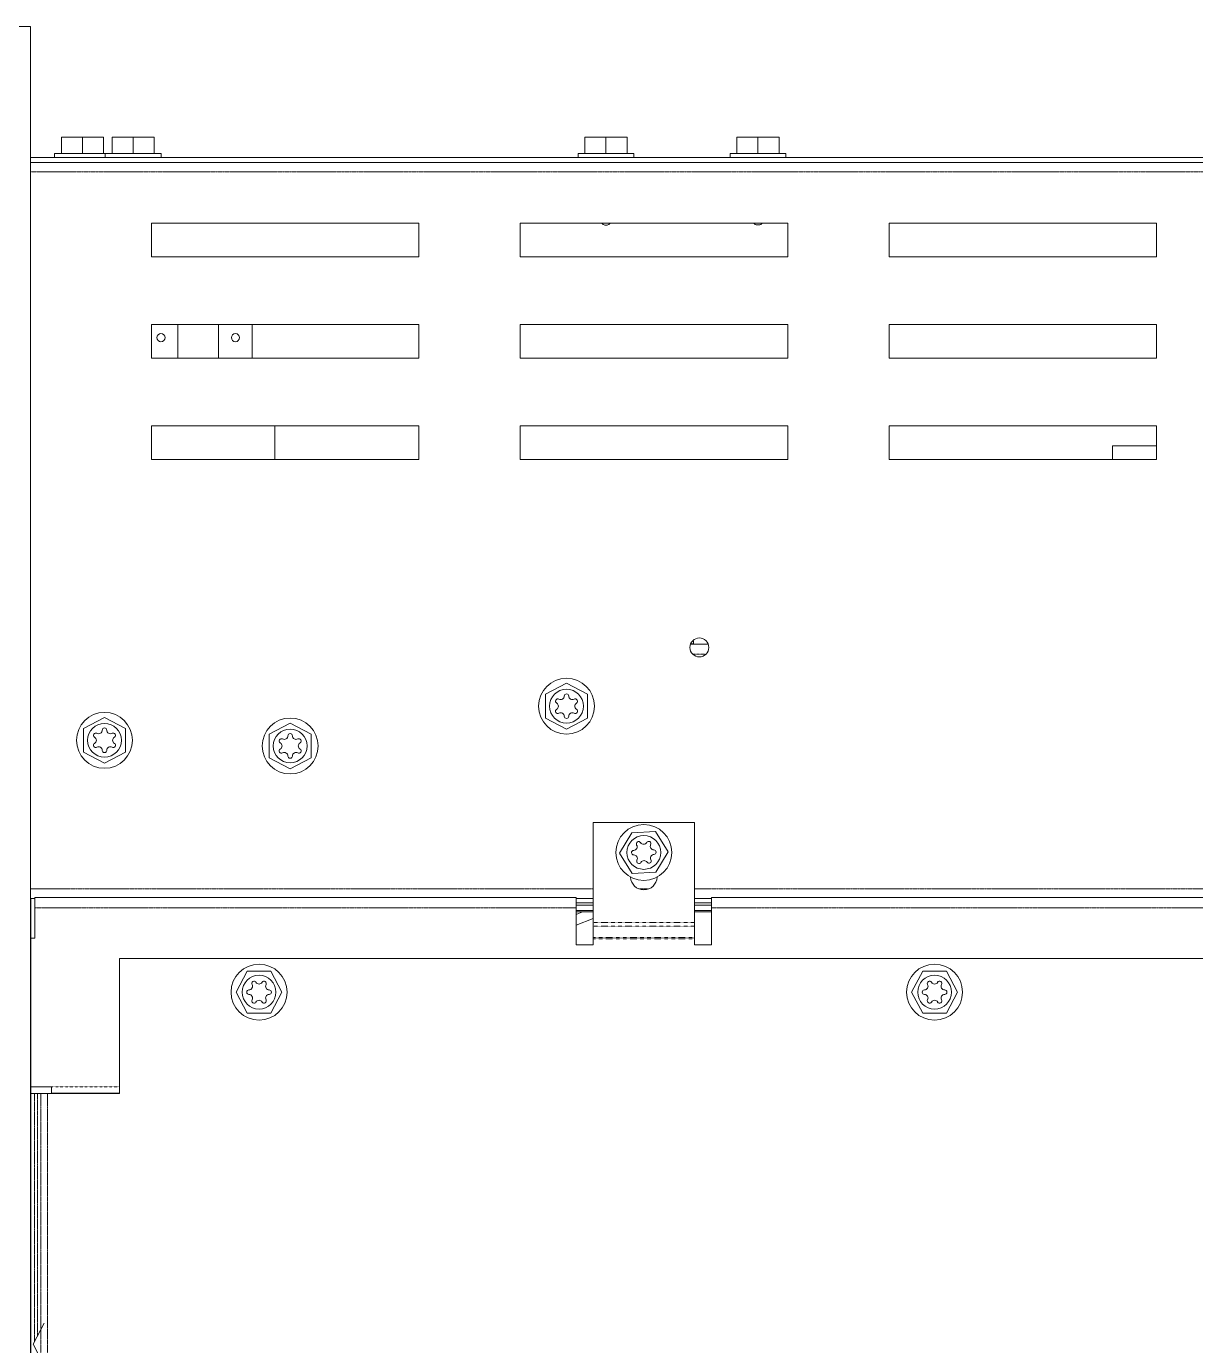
# Model space of a CAD drawing. Header units: millimetres. Extents: x 60499 to 556746, y 248297 to 497145.
# Drawn here: x 277950 to 285217, y 456842 to 465045 of the extents above; entities that cross this region are included whole.
import ezdxf

# ---------------------------------------------------------------- set-up
doc = ezdxf.new("R2010")
doc.units = ezdxf.units.MM
doc.linetypes.add('PHANTOM', pattern=[20, 10, -2, 2, -2, 2, -2])

msp = doc.modelspace()

# ---------------------------------------------------------------- linework, layer by layer
at = {"color": 7, "lineweight": 13, "ltscale": 0.03937}
for p, q in [((276934.4, 465045.2), (277975.8, 465045.2)), ((277975.8, 465044.4), (276934.4, 465044.4)), ((277975.8, 443785.6), (277975.8, 465044.4)), ((277975.8, 464229.2), (289581.2, 464229.2)), ((277975.8, 464199.4), (289581.2, 464199.4)), ((280389.4, 463821.5), (278726.5, 463821.5)), ((281019.3, 463821.5), (282682.1, 463821.5)), ((284974.8, 463821.5), (283312, 463821.5)), ((278726.5, 463611.5), (280389.4, 463611.5)), ((282682.1, 463611.5), (281019.3, 463611.5)), ((283312, 463611.5), (284974.8, 463611.5)), ((280389.4, 463191.6), (278726.5, 463191.6)), ((282682.1, 463191.6), (281019.3, 463191.6)), ((284974.8, 463191.6), (283312, 463191.6)), ((278726.5, 462981.7), (280389.4, 462981.7)), ((281019.3, 462981.7), (282682.1, 462981.7)), ((283312, 462981.7), (284974.8, 462981.7)), ((280389.4, 462561.8), (278726.5, 462561.8)), ((282682.1, 462561.8), (281019.3, 462561.8)), ((284974.8, 462561.8), (283312, 462561.8)), ((278726.5, 462351.8), (280389.4, 462351.8)), ((281019.3, 462351.8), (282682.1, 462351.8)), ((283312, 462351.8), (284974.8, 462351.8)), ((281367.8, 459627.5), (278001.8, 459627.5)), ((288926.2, 459627.5), (282207.6, 459627.5)), ((277976.6, 459377.4), (277976.6, 443671.7)), ((278529.5, 459249.8), (278529.5, 458409.9)), ((278529.5, 459249.8), (293946.7, 459249.8))]:
    msp.add_line(p, q, dxfattribs=at)
at = {"color": 7, "lineweight": 13, "ltscale": 2.5e-05}
for p, q in [((277975.8, 465044.4), (277975.8, 465045.2)), ((278150.4, 464230.1), (278150.4, 464229.2)), ((278192.4, 464230.1), (278192.4, 464229.2)), ((278193.7, 464230.1), (278193.7, 464229.2)), ((278229.6, 464229.2), (278229.6, 464230.1)), ((278298.2, 464230.1), (278298.2, 464229.2)), ((278319.2, 464229.2), (278319.2, 464230.1)), ((278373.1, 464230.1), (278373.1, 464229.2)), ((278402.7, 464230.1), (278402.7, 464229.2)), ((278408.9, 464229.2), (278408.9, 464230.1)), ((282349.5, 464230.1), (282349.5, 464229.2)), ((282391.5, 464230.1), (282391.5, 464229.2)), ((282392.8, 464230.1), (282392.8, 464229.2)), ((282428.7, 464229.2), (282428.7, 464230.1)), ((282497.3, 464230.1), (282497.3, 464229.2)), ((282518.3, 464229.2), (282518.3, 464230.1)), ((282572.2, 464230.1), (282572.2, 464229.2)), ((282601.9, 464230.1), (282601.9, 464229.2)), ((282608, 464229.2), (282608, 464230.1)), ((282645.1, 464230.1), (282645.1, 464229.2))]:
    msp.add_line(p, q, dxfattribs=at)
at = {"color": 7, "lineweight": 13, "ltscale": 0.0039}
for p, q in [((278167.2, 464356.5), (278298.2, 464356.5)), ((278298.2, 464356.5), (278429.2, 464356.5)), ((278482.2, 464356), (278613.2, 464356)), ((278613.2, 464356), (278744.2, 464356)), ((281421.5, 464356), (281552.5, 464356)), ((281552.5, 464356), (281683.6, 464356)), ((282366.3, 464356.5), (282497.3, 464356.5)), ((282497.3, 464356.5), (282628.4, 464356.5))]:
    msp.add_line(p, q, dxfattribs=at)
at = {"color": 7, "lineweight": 13, "ltscale": 0.003}
for p, q in [((278167.2, 464255.7), (278167.2, 464356.5)), ((278298.2, 464255.7), (278298.2, 464356.5)), ((278429.2, 464255.7), (278429.2, 464356.5)), ((278482.2, 464255.3), (278482.2, 464356)), ((278613.2, 464255.3), (278613.2, 464356)), ((278744.2, 464255.3), (278744.2, 464356)), ((281421.5, 464255.3), (281421.5, 464356)), ((281552.5, 464255.3), (281552.5, 464356)), ((281683.6, 464255.3), (281683.6, 464356)), ((282366.3, 464255.7), (282366.3, 464356.5)), ((282497.3, 464255.7), (282497.3, 464356.5)), ((282628.4, 464255.7), (282628.4, 464356.5))]:
    msp.add_line(p, q, dxfattribs=at)
at = {"color": 7, "lineweight": 13, "ltscale": 0.000762}
for p, q in [((278124.4, 464230.1), (278124.4, 464255.7)), ((278439.3, 464229.6), (278439.3, 464255.3)), ((278787, 464229.6), (278787, 464255.3)), ((281378.7, 464229.6), (281378.7, 464255.3)), ((281726.4, 464229.6), (281726.4, 464255.3)), ((282323.5, 464230.1), (282323.5, 464255.7)), ((282671.2, 464230.1), (282671.2, 464255.7))]:
    msp.add_line(p, q, dxfattribs=at)
at = {"color": 7, "lineweight": 13, "ltscale": 0.01035}
for p, q in [((278124.4, 464255.7), (278472.1, 464255.7)), ((278439.3, 464255.3), (278787, 464255.3)), ((281378.7, 464255.3), (281726.4, 464255.3)), ((282323.5, 464255.7), (282671.2, 464255.7))]:
    msp.add_line(p, q, dxfattribs=at)
at = {"color": 7, "lineweight": 13, "ltscale": 1.2e-05}
for p, q in [((278472.1, 464255.3), (278472.1, 464255.7)), ((278465.4, 464229.6), (278465.4, 464229.2)), ((278507.3, 464229.6), (278507.3, 464229.2)), ((278508.6, 464229.6), (278508.6, 464229.2)), ((278544.5, 464229.2), (278544.5, 464229.6)), ((278613.2, 464229.6), (278613.2, 464229.2)), ((278634.2, 464229.2), (278634.2, 464229.6)), ((278688, 464229.6), (278688, 464229.2)), ((278717.7, 464229.6), (278717.7, 464229.2)), ((278723.8, 464229.2), (278723.8, 464229.6)), ((278761, 464229.6), (278761, 464229.2)), ((281404.7, 464229.6), (281404.7, 464229.2)), ((281446.7, 464229.6), (281446.7, 464229.2)), ((281448, 464229.6), (281448, 464229.2)), ((281483.9, 464229.2), (281483.9, 464229.6)), ((281552.5, 464229.6), (281552.5, 464229.2)), ((281573.5, 464229.2), (281573.5, 464229.6)), ((281627.4, 464229.6), (281627.4, 464229.2)), ((281657.1, 464229.6), (281657.1, 464229.2)), ((281663.2, 464229.2), (281663.2, 464229.6)), ((281700.3, 464229.6), (281700.3, 464229.2))]:
    msp.add_line(p, q, dxfattribs=at)
at = {"color": 7, "lineweight": 13, "ltscale": 0.001516}
for p, q in [((278124.4, 464230.1), (278175.3, 464230.1)), ((278439.3, 464229.6), (278490.2, 464229.6)), ((278736.1, 464229.6), (278787, 464229.6)), ((281378.7, 464229.6), (281429.6, 464229.6)), ((281675.5, 464229.6), (281726.4, 464229.6)), ((282323.5, 464230.1), (282374.4, 464230.1)), ((282620.3, 464230.1), (282671.2, 464230.1))]:
    msp.add_line(p, q, dxfattribs=at)
at = {"color": 7, "lineweight": 13, "ltscale": 0.003659}
for p, q in [((278175.3, 464230.1), (278298.2, 464230.1)), ((278298.2, 464230.1), (278421.2, 464230.1)), ((278490.2, 464229.6), (278613.2, 464229.6)), ((278613.2, 464229.6), (278736.1, 464229.6)), ((281429.6, 464229.6), (281552.5, 464229.6)), ((281552.5, 464229.6), (281675.5, 464229.6)), ((282374.4, 464230.1), (282497.3, 464230.1)), ((282497.3, 464230.1), (282620.3, 464230.1))]:
    msp.add_line(p, q, dxfattribs=at)
at = {"color": 7, "lineweight": 13, "ltscale": 0.000541}
msp.add_line((278421.2, 464230.1), (278439.3, 464230.1), dxfattribs=at)
at = {"color": 7, "lineweight": 13, "ltscale": 1.3e-05}
msp.add_line((278446, 464229.6), (278446, 464229.2), dxfattribs=at)
at = {"color": 7, "linetype": 'PHANTOM', "lineweight": 13, "ltscale": 0.03937}
for p, q in [((289638.3, 464140.1), (277975.8, 464140.1)), ((281472.8, 459681.7), (277975.8, 459681.7)), ((289031.1, 459681.7), (282102.6, 459681.7)), ((281367.8, 459564.9), (278001.8, 459564.9)), ((288926.2, 459564.9), (282207.6, 459564.9)), ((278001.1, 456866.8), (278001.1, 458409.9)), ((278019.5, 456901.9), (278019.5, 458409.9)), ((278039.3, 458409.9), (278039.3, 443921.3)), ((278081.3, 458409.9), (278081.3, 443921.3))]:
    msp.add_line(p, q, dxfattribs=at)
at = {"color": 7, "lineweight": 13, "ltscale": 0.00625}
for p, q in [((278726.5, 463611.5), (278726.5, 463821.5)), ((280389.4, 463821.5), (280389.4, 463611.5)), ((281019.3, 463821.5), (281019.3, 463611.5)), ((282682.1, 463821.5), (282682.1, 463611.5)), ((283312, 463611.5), (283312, 463821.5)), ((284974.8, 463821.5), (284974.8, 463611.5)), ((278726.5, 462981.7), (278726.5, 463191.6)), ((280389.4, 463191.6), (280389.4, 462981.7)), ((281019.3, 462981.7), (281019.3, 463191.6)), ((282682.1, 463191.6), (282682.1, 462981.7)), ((283312, 462981.7), (283312, 463191.6)), ((284974.8, 463191.6), (284974.8, 462981.7)), ((278726.5, 462351.8), (278726.5, 462561.8)), ((279493.2, 462561.7), (279493.2, 462351.8)), ((280389.4, 462561.8), (280389.4, 462351.8)), ((281019.3, 462351.8), (281019.3, 462561.8)), ((282682.1, 462561.8), (282682.1, 462351.8)), ((283312, 462351.8), (283312, 462561.8)), ((284974.8, 462561.8), (284974.8, 462351.8))]:
    msp.add_line(p, q, dxfattribs=at)
at = {"color": 7, "lineweight": 13, "ltscale": 0.000188}
for p, q in [((281552.5, 463809.9), (281546.2, 463809.9)), ((282497.3, 463810.3), (282491, 463810.3))]:
    msp.add_line(p, q, dxfattribs=at)
at = {"color": 7, "lineweight": 13, "ltscale": 0.000187}
for p, q in [((281558.8, 463809.9), (281552.5, 463809.9)), ((282503.6, 463810.3), (282497.3, 463810.3))]:
    msp.add_line(p, q, dxfattribs=at)
at = {"color": 7, "lineweight": 13, "ltscale": 0.006238}
for p, q in [((278891.4, 463191.2), (278891.4, 462981.7)), ((279144.2, 463191.2), (279144.2, 462981.7)), ((279354.1, 463191.2), (279354.1, 462981.7))]:
    msp.add_line(p, q, dxfattribs=at)
at = {"color": 7, "lineweight": 13, "ltscale": 0.008158}
msp.add_line((284700.8, 462437.4), (284974.8, 462437.4), dxfattribs=at)
at = {"color": 7, "lineweight": 13, "ltscale": 0.002548}
msp.add_line((284700.8, 462351.8), (284700.8, 462437.4), dxfattribs=at)
at = {"color": 7, "lineweight": 13, "ltscale": 0.003274}
msp.add_line((282187.8, 461204.1), (282077.9, 461204.1), dxfattribs=at)
at = {"color": 7, "lineweight": 13, "ltscale": 0.000526}
msp.add_line((282095.9, 461205), (282078.2, 461205), dxfattribs=at)
at = {"color": 7, "lineweight": 13, "ltscale": 0.000223}
msp.add_line((282088.4, 461221.8), (282095.9, 461221.8), dxfattribs=at)
at = {"color": 7, "lineweight": 13, "ltscale": 0.0005}
msp.add_line((282095.9, 461221.8), (282095.9, 461205), dxfattribs=at)
msp.add_line((282095.9, 461221.8), (282095.9, 461205), dxfattribs=at)
at = {"color": 7, "linetype": 'PHANTOM', "lineweight": 13, "ltscale": 0.002458}
msp.add_line((282174.1, 461141.4), (282091.6, 461141.4), dxfattribs=at)
at = {"color": 7, "lineweight": 13, "ltscale": 0.004405}
for p, q in [((281307.3, 460960.7), (281176.3, 460891.9)), ((281438.3, 460891.9), (281307.3, 460960.7)), ((281176.3, 460891.9), (281176.3, 460744)), ((281438.3, 460744), (281438.3, 460891.9)), ((278435.1, 460748.6), (278304.1, 460679.8)), ((278566.1, 460679.8), (278435.1, 460748.6)), ((279589.3, 460713.3), (279458.3, 460644.5)), ((279720.3, 460644.5), (279589.3, 460713.3)), ((281176.3, 460744), (281307.3, 460675.2)), ((281307.3, 460675.2), (281438.3, 460744)), ((278304.1, 460679.8), (278304.1, 460531.8)), ((278566.1, 460531.8), (278566.1, 460679.8)), ((279458.3, 460644.5), (279458.3, 460496.5)), ((279720.3, 460496.5), (279720.3, 460644.5)), ((278304.1, 460531.8), (278435.1, 460463)), ((278435.1, 460463), (278566.1, 460531.8)), ((279458.3, 460496.5), (279589.3, 460427.8)), ((279589.3, 460427.8), (279720.3, 460496.5)), ((281713.5, 460030.4), (281637.3, 459903.6)), ((281861.2, 460039.7), (281713.5, 460030.4)), ((281938.1, 459913.2), (281861.2, 460039.7)), ((281637.3, 459903.6), (281714.2, 459777.2)), ((281861.8, 459786.4), (281938.1, 459913.2)), ((281714.2, 459777.2), (281861.8, 459786.4)), ((279321.9, 459170.6), (279253.1, 459039.6)), ((279469.9, 459170.6), (279321.9, 459170.6)), ((279538.6, 459039.6), (279469.9, 459170.6)), ((283521, 459170.6), (283452.2, 459039.6)), ((283669, 459170.6), (283521, 459170.6)), ((283737.8, 459039.6), (283669, 459170.6)), ((279253.1, 459039.6), (279321.9, 458908.6)), ((279469.9, 458908.6), (279538.6, 459039.6)), ((283452.2, 459039.6), (283521, 458908.6)), ((283669, 458908.6), (283737.8, 459039.6)), ((279321.9, 458908.6), (279469.9, 458908.6)), ((283521, 458908.6), (283669, 458908.6)), ((278061.1, 456981.1), (277992.3, 456850.1)), ((277992.3, 456850.1), (278061.1, 456719.1))]:
    msp.add_line(p, q, dxfattribs=at)
at = {"color": 7, "lineweight": 13, "ltscale": 0.018535}
for p, q in [((281472.8, 460094.6), (281472.8, 459472)), ((282102.6, 460094.6), (282102.6, 459472))]:
    msp.add_line(p, q, dxfattribs=at)
at = {"color": 7, "lineweight": 13, "ltscale": 0.01875}
msp.add_line((281472.8, 460094.6), (282102.6, 460094.6), dxfattribs=at)
at = {"color": 7, "linetype": 'PHANTOM', "lineweight": 13, "ltscale": 0.001819}
msp.add_line((281818.2, 459681.7), (281757.1, 459681.7), dxfattribs=at)
at = {"color": 7, "lineweight": 13, "ltscale": 0.000773}
msp.add_line((278001.8, 459622.4), (277975.8, 459622.4), dxfattribs=at)
at = {"color": 7, "lineweight": 13, "ltscale": 0.007293}
msp.add_line((277976.6, 459622.4), (277976.6, 459377.4), dxfattribs=at)
at = {"color": 7, "lineweight": 13, "ltscale": 0.001865}
for p, q in [((278001.8, 459627.5), (278001.8, 459564.9)), ((281367.8, 459627.5), (281367.8, 459564.9)), ((282207.6, 459627.5), (282207.6, 459564.9))]:
    msp.add_line(p, q, dxfattribs=at)
at = {"color": 7, "lineweight": 13, "ltscale": 0.005635}
msp.add_line((278001.8, 459564.9), (278001.8, 459375.6), dxfattribs=at)
at = {"color": 7, "lineweight": 13, "ltscale": 0.003125}
for p, q in [((281472.8, 459622.4), (281367.8, 459622.4)), ((281472.8, 459594.2), (281367.8, 459594.2)), ((281472.8, 459580.8), (281367.8, 459580.8)), ((282207.6, 459622.4), (282102.6, 459622.4)), ((282207.6, 459594.2), (282102.6, 459594.2)), ((282207.6, 459580.8), (282102.6, 459580.8)), ((281367.8, 459547.6), (281472.8, 459547.6)), ((281367.8, 459538.7), (281472.8, 459538.7)), ((282102.6, 459547.6), (282207.6, 459547.6)), ((282102.6, 459538.7), (282207.6, 459538.7)), ((281472.8, 459333.6), (281367.8, 459333.6)), ((282207.6, 459333.6), (282102.6, 459333.6))]:
    msp.add_line(p, q, dxfattribs=at)
at = {"color": 7, "lineweight": 13, "ltscale": 0.006885}
for p, q in [((281367.8, 459564.9), (281367.8, 459333.6)), ((282207.6, 459564.9), (282207.6, 459333.6))]:
    msp.add_line(p, q, dxfattribs=at)
at = {"color": 7, "lineweight": 13, "ltscale": 0.001215}
msp.add_line((281405.6, 459538.7), (281367.8, 459523.4), dxfattribs=at)
msp.add_line((281405.6, 459538.7), (281367.8, 459523.4), dxfattribs=at)
at = {"color": 7, "lineweight": 13, "ltscale": 0.00337}
msp.add_line((281472.7, 459498.1), (281367.8, 459455.7), dxfattribs=at)
at = {"color": 7, "lineweight": 13, "ltscale": 0.000638}
for p, q in [((281472.8, 459472), (281472.8, 459450.6)), ((282102.6, 459472), (282102.6, 459450.6))]:
    msp.add_line(p, q, dxfattribs=at)
at = {"color": 7, "linetype": 'PHANTOM', "lineweight": 13, "ltscale": 0.01875}
for p, q in [((282102.6, 459472), (281472.8, 459472)), ((282102.6, 459450.6), (281472.8, 459450.6)), ((281472.8, 459380.4), (282102.6, 459380.4)), ((281472.8, 459370.4), (282102.6, 459370.4))]:
    msp.add_line(p, q, dxfattribs=at)
at = {"color": 7, "lineweight": 13, "ltscale": 0.002087}
for p, q in [((281472.8, 459450.6), (281472.8, 459380.4)), ((282102.6, 459450.6), (282102.6, 459380.4))]:
    msp.add_line(p, q, dxfattribs=at)
at = {"color": 7, "linetype": 'PHANTOM', "lineweight": 13, "ltscale": 2.3e-05}
msp.add_line((277975.8, 459377.4), (277976.6, 459377.4), dxfattribs=at)
at = {"color": 7, "lineweight": 13, "ltscale": 0.00075}
msp.add_line((278001.8, 459375.6), (277976.6, 459375.6), dxfattribs=at)
at = {"color": 7, "lineweight": 13, "ltscale": 0.000299}
for p, q in [((281472.8, 459370.4), (281472.8, 459380.4)), ((282102.6, 459370.4), (282102.6, 459380.4))]:
    msp.add_line(p, q, dxfattribs=at)
at = {"color": 7, "lineweight": 13, "ltscale": 0.001096}
for p, q in [((281472.8, 459370.4), (281472.8, 459333.6)), ((282102.6, 459333.6), (282102.6, 459370.4))]:
    msp.add_line(p, q, dxfattribs=at)
at = {"color": 7, "lineweight": 13, "ltscale": 0.003875}
msp.add_line((278106.8, 458451.8), (277976.6, 458451.8), dxfattribs=at)
at = {"color": 7, "linetype": 'PHANTOM', "lineweight": 13, "ltscale": 0.012585}
msp.add_line((278106.8, 458451.8), (278529.5, 458451.8), dxfattribs=at)
at = {"color": 7, "lineweight": 13, "ltscale": 0.00119}
msp.add_line((278106.8, 458411.8), (278106.8, 458451.8), dxfattribs=at)
at = {"color": 7, "lineweight": 13, "ltscale": 0.000729}
msp.add_line((277976.6, 458409.9), (278001.1, 458409.9), dxfattribs=at)
at = {"color": 7, "lineweight": 13, "ltscale": 0.000548}
msp.add_line((278001.1, 458409.9), (278019.5, 458409.9), dxfattribs=at)
at = {"color": 7, "lineweight": 13, "ltscale": 0.000591}
msp.add_line((278039.3, 458409.9), (278019.5, 458409.9), dxfattribs=at)
at = {"color": 7, "lineweight": 13, "ltscale": 0.001248}
msp.add_line((278081.3, 458409.9), (278039.3, 458409.9), dxfattribs=at)
at = {"color": 7, "lineweight": 13, "ltscale": 0.013344}
msp.add_line((278081.3, 458409.9), (278529.5, 458409.9), dxfattribs=at)
at = {"color": 7, "lineweight": 13, "ltscale": 0.012585}
msp.add_line((278106.8, 458411.8), (278529.5, 458411.8), dxfattribs=at)
at = {"color": 7, "lineweight": 13, "ltscale": 6.2e-05}
msp.add_line((278480.7, 458411.8), (278479.8, 458409.9), dxfattribs=at)
at = {"color": 7, "lineweight": 13, "ltscale": 0.03937}
for centre, radius in [((278786.4, 463109.8), 25.2), ((279249.2, 463109.8), 25.2), ((282132.9, 461183.3), 58.8), ((281307.3, 460818), 173.8), ((281307.3, 460818), 105), ((278435.1, 460605.8), 173.8), ((278435.1, 460605.8), 105), ((279589.3, 460570.5), 173.8), ((279589.3, 460570.5), 105), ((281787.7, 459908.4), 173.8), ((281787.7, 459908.4), 105), ((279395.9, 459039.6), 173.8), ((283595, 459039.6), 173.8), ((279395.9, 459039.6), 105), ((283595, 459039.6), 105)]:
    msp.add_circle(centre, radius, dxfattribs=at)
for centre, radius, start, end in [((281552.5, 463842.9), 33.6, 219.60606, 259.19307), ((281552.5, 463842.9), 33.6, 280.80692, 320.39394), ((282497.3, 463843.3), 33.6, 220.5748, 259.19307), ((282497.3, 463843.3), 33.6, 280.80692, 319.4252), ((278887.2, 463191.2), 4.2, 0, 5.70177), ((279148.4, 463191.2), 4.2, 174.29823, 179.99999), ((279349.9, 463191.2), 4.2, 0, 5.70177), ((281270.9, 460881.1), 22.4, 241.05693, 358.94308), ((281307.3, 460880.4), 14.1, 1.06138, 178.93862), ((281343.8, 460881.1), 22.4, 181.05693, 298.94308), ((281253.2, 460849.2), 14.1, 61.05689, 238.93703), ((281253.2, 460786.7), 14.1, 121.06124, 298.94137), ((281234.4, 460818), 22.4, 301.06123, 58.93269), ((281361.4, 460849.2), 14.1, 301.06123, 118.94137), ((281361.4, 460786.7), 14.1, 241.0569, 58.93703), ((281380.2, 460817.9), 22.4, 121.06124, 238.9327), ((281270.9, 460754.8), 22.4, 1.05692, 118.94307), ((281307.3, 460755.5), 14.1, 181.06138, 358.93862), ((281343.8, 460754.8), 22.4, 61.05692, 178.94307), ((278381, 460637), 14.1, 61.05689, 238.93703), ((278398.7, 460669), 22.4, 241.05693, 358.94308), ((278435.1, 460668.3), 14.1, 1.06138, 178.93862), ((278471.6, 460669), 22.4, 181.05693, 298.94308), ((278489.2, 460637), 14.1, 301.06123, 118.94137), ((279552.9, 460633.7), 22.4, 241.05693, 358.94308), ((279589.3, 460633), 14.1, 1.06138, 178.93862), ((279625.8, 460633.7), 22.4, 181.05693, 298.94308), ((278381, 460574.6), 14.1, 121.06124, 298.94137), ((278362.2, 460605.8), 22.4, 301.06123, 58.93269), ((278398.7, 460542.7), 22.4, 1.05692, 118.94307), ((278471.6, 460542.7), 22.4, 61.05692, 178.94307), ((278489.2, 460574.6), 14.1, 241.0569, 58.93703), ((278508, 460605.8), 22.4, 121.06124, 238.9327), ((279535.2, 460601.8), 14.1, 61.05689, 238.93703), ((279535.2, 460539.3), 14.1, 121.06124, 298.94137), ((279516.4, 460570.5), 22.4, 301.06123, 58.93269), ((279643.4, 460601.8), 14.1, 301.06123, 118.94137), ((279643.4, 460539.3), 14.1, 241.0569, 58.93703), ((279662.2, 460570.5), 22.4, 121.06124, 238.9327), ((278435.1, 460543.3), 14.1, 181.06138, 358.93862), ((279552.9, 460507.4), 22.4, 1.05692, 118.94307), ((279589.3, 460508.1), 14.1, 181.06138, 358.93862), ((279625.8, 460507.4), 22.4, 61.05692, 178.94307), ((281755.2, 459961.8), 14.1, 32.35062, 210.22786), ((281817.7, 459963.2), 14.1, 332.35047, 150.23061), ((281725.2, 459907), 14.1, 92.34613, 270.22627), ((281723.7, 459943.4), 22.4, 272.34616, 30.23232), ((281725.4, 459870.6), 22.4, 332.35047, 90.22193), ((281786, 459981.3), 22.4, 212.34616, 330.23232), ((281850, 459946.3), 22.4, 152.35047, 270.22193), ((281851.6, 459873.4), 22.4, 92.34616, 210.23231), ((281850.1, 459909.8), 14.1, 272.34613, 90.22627), ((281757.7, 459853.6), 14.1, 152.35047, 330.23061), ((281789.3, 459835.5), 22.4, 32.34616, 150.23232), ((281820.1, 459855), 14.1, 212.35061, 30.22786), ((281787.7, 459758.1), 82.3, 181.96667, 358.03335), ((279332.7, 459076.1), 22.4, 271.05692, 28.94308), ((279364.6, 459093.7), 14.1, 31.06123, 208.94136), ((279395.9, 459112.5), 22.4, 211.06124, 328.93269), ((279427.1, 459093.7), 14.1, 331.05689, 148.93703), ((279459, 459076.1), 22.4, 151.05691, 268.94308), ((283531.8, 459076.1), 22.4, 271.05692, 28.94308), ((283563.7, 459093.7), 14.1, 31.06123, 208.94136), ((283595, 459112.5), 22.4, 211.06124, 328.93269), ((283626.2, 459093.7), 14.1, 331.05689, 148.93703), ((283658.1, 459076.1), 22.4, 151.05691, 268.94308), ((279333.4, 459039.6), 14.1, 91.06138, 268.93862), ((279332.7, 459003.2), 22.4, 331.05692, 88.94308), ((279364.6, 458985.5), 14.1, 151.05689, 328.93703), ((279395.9, 458966.7), 22.4, 31.06123, 148.9327), ((279427.1, 458985.5), 14.1, 211.06124, 28.94137), ((279459, 459003.2), 22.4, 91.05692, 208.94309), ((279458.3, 459039.6), 14.1, 271.06138, 88.93862), ((283532.5, 459039.6), 14.1, 91.06138, 268.93862), ((283531.8, 459003.2), 22.4, 331.05692, 88.94308), ((283563.7, 458985.5), 14.1, 151.05689, 328.93703), ((283595, 458966.7), 22.4, 31.06123, 148.9327), ((283626.2, 458985.5), 14.1, 211.06124, 28.94137), ((283658.1, 459003.2), 22.4, 91.05692, 208.94309), ((283657.4, 459039.6), 14.1, 271.06138, 88.93862)]:
    msp.add_arc(centre, radius, start, end, dxfattribs=at)

doc.saveas('drawing.dxf')
